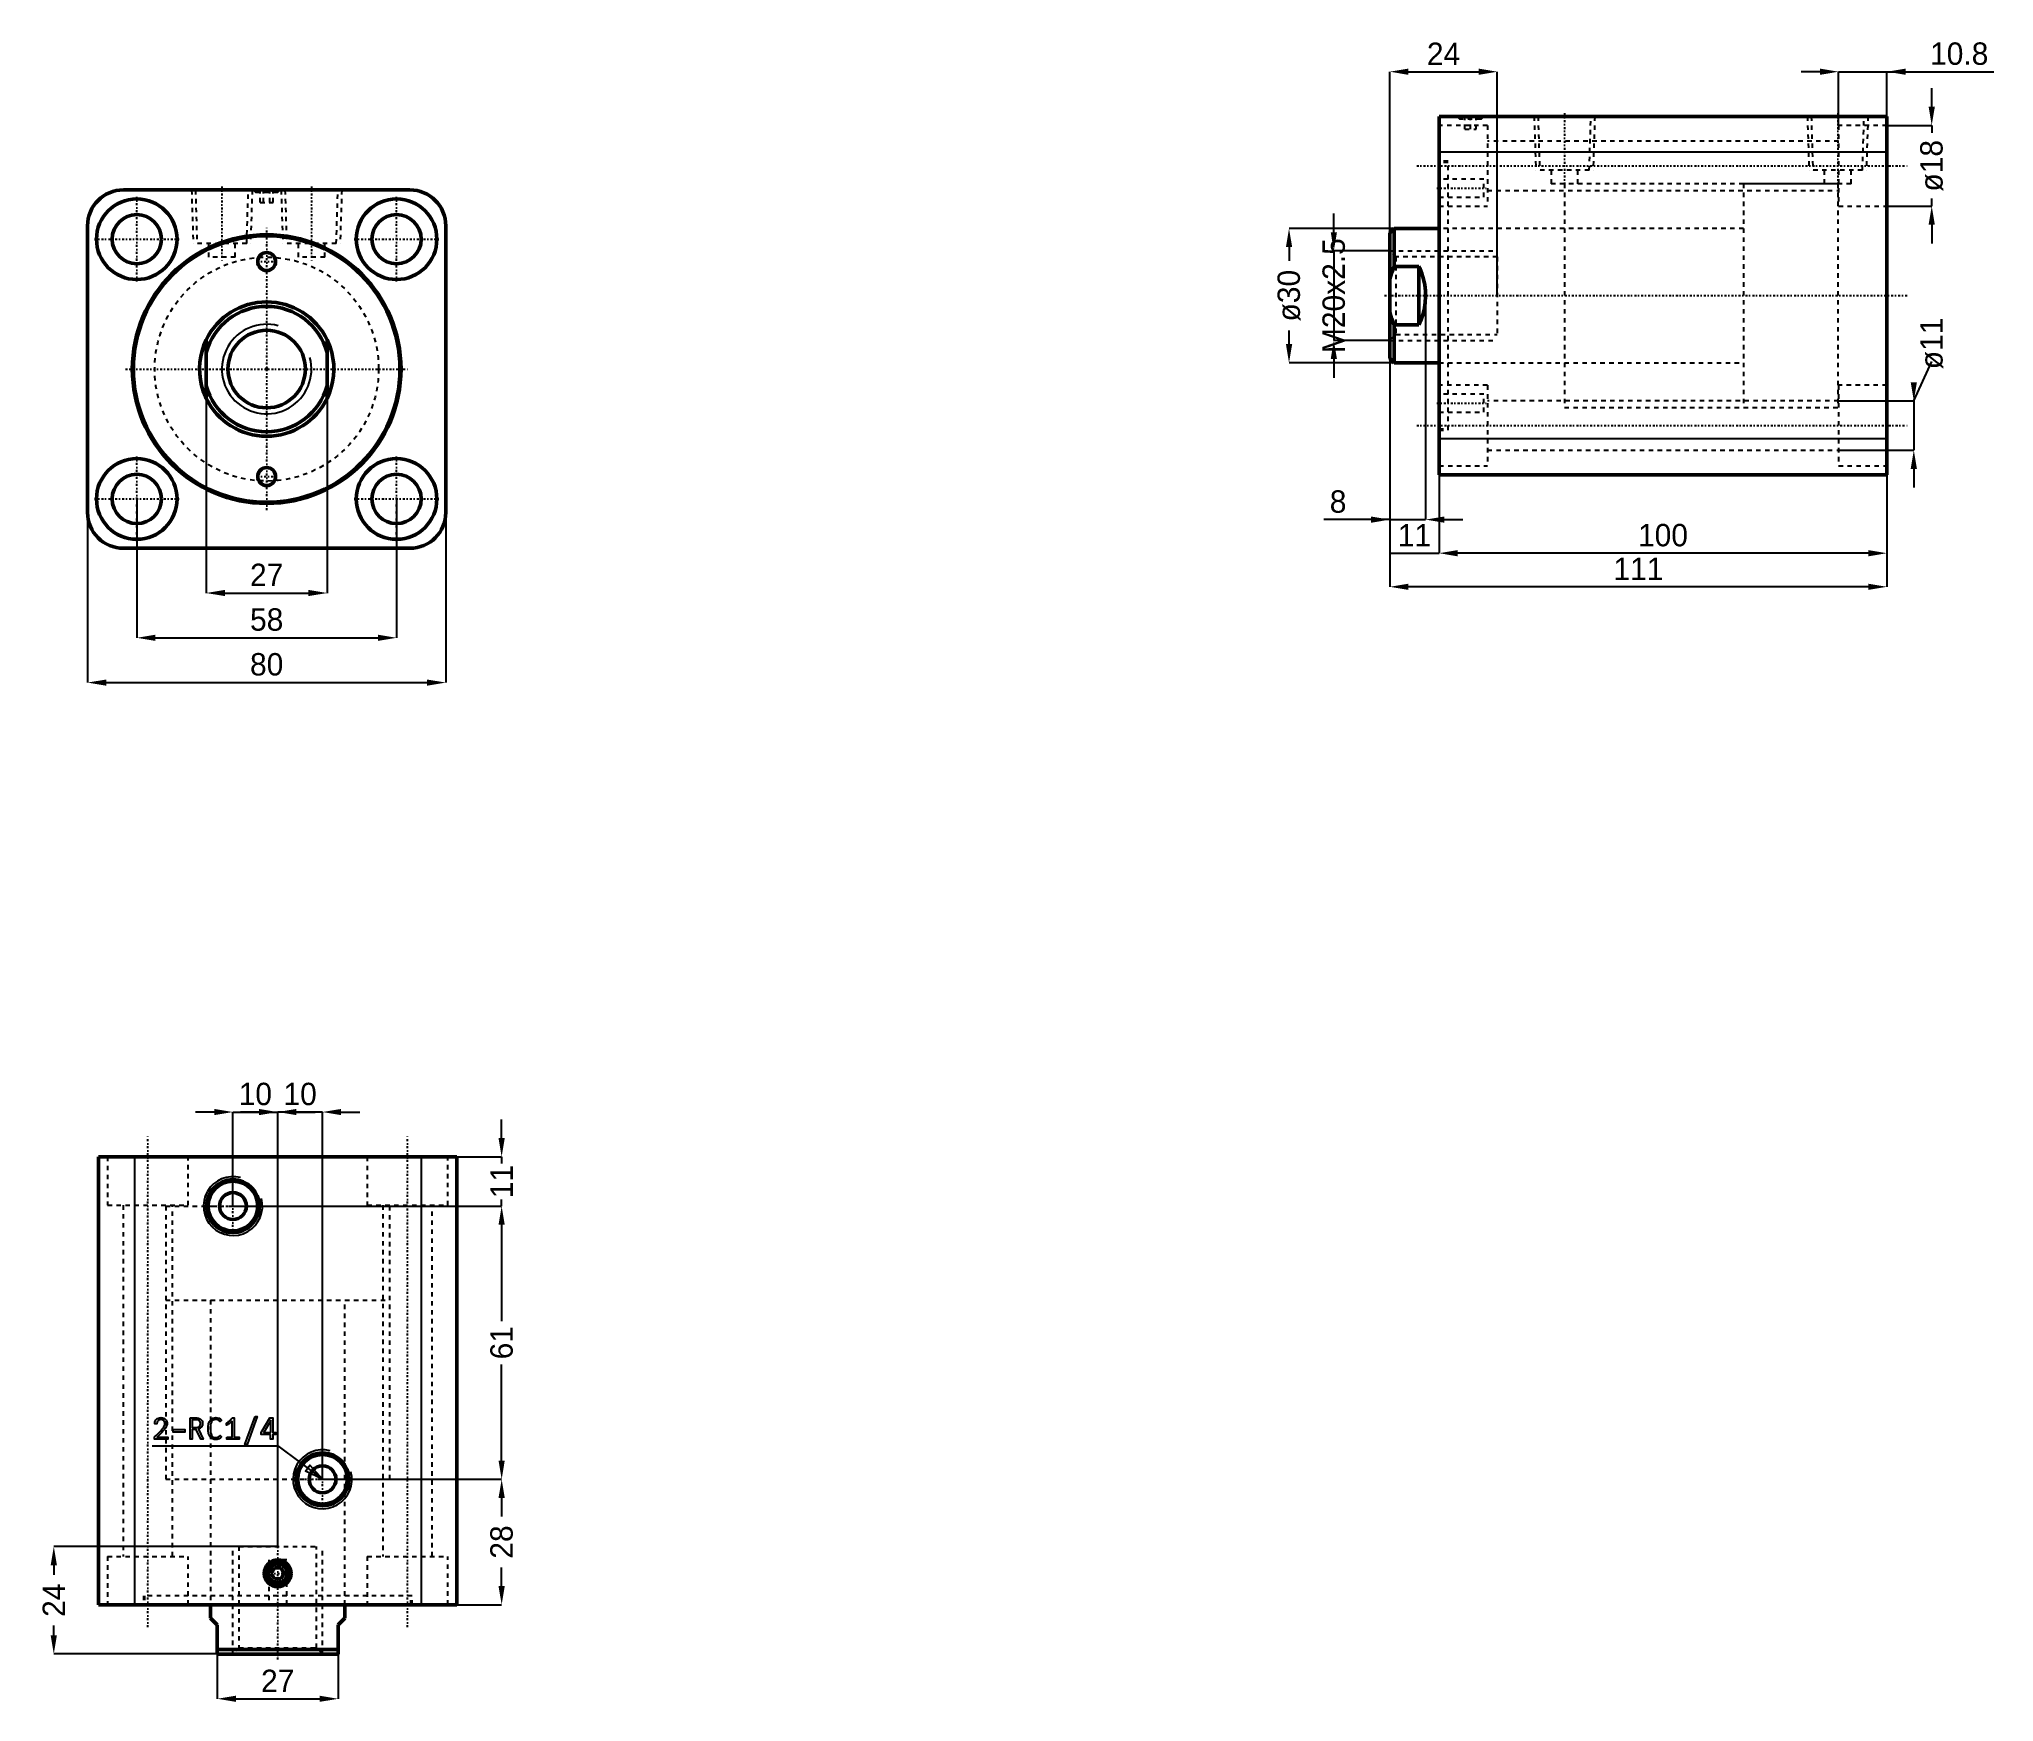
# Model space of a CAD drawing. Header units: millimetres. Extents: x -51 to 386, y -298 to 74.
import ezdxf

# ---------------------------------------------------------------- set-up
doc = ezdxf.new("R2010")
doc.units = ezdxf.units.MM
doc.linetypes.add('Center', pattern=[1.5, 0.45, -0.5, 0.05, -0.5])
doc.linetypes.add('Dashed', pattern=[2, 1, -1])
for name, color, linetype, lineweight in [('2d ConnectionPoints', 7, 'Continuous', 50), ('AM_0', 7, 'Continuous', 50), ('AM_4', 3, 'Continuous', 25), ('AM_5', 3, 'Continuous', 25), ('AM_7', 7, 'Center', 25), ('AM_9', 6, 'Dashed', 25)]:
    doc.layers.add(name, color=color, linetype=linetype, lineweight=lineweight)
doc.dimstyles.new('ISO-25', dxfattribs={"dimtxt": 2.5, "dimasz": 2.5, "dimexe": 1.25, "dimexo": 0.625, "dimtad": 1, "dimtxsty": 'Standard', "dimcen": 2.5, "dimadec": 0, "dimazin": 0, "dimtfac": 1, "dimtmove": 0, "dimatfit": 3, "dimfxl": 1, "dimarcsym": 0})

# ---------------------------------------------------------------- blocks, each defined once
blk = doc.blocks.new('1_RODcxhc_a_sd_50_40_IN_0_in_CXHC_A_IN_SD_50_40ST_0__CN_0')
at = {"layer": 'AM_0'}
for p, q in [((-13.5, -6.54), (-13.5, 6.54)), ((13.5, 6.54), (13.5, -6.54))]:
    blk.add_line(p, q, dxfattribs=at)
for points in [[(-13.5, 6.54), (-14.02, 5.34), (-14.43, 4.09), (-14.73, 2.82), (-14.92, 1.53), (-15, 0.22), (-14.96, -1.09), (-14.81, -2.39), (-14.54, -3.67), (-14.17, -4.92), (-13.69, -6.14), (-13.5, -6.54)], [(13.5, -6.54), (14.02, -5.34), (14.43, -4.09), (14.73, -2.82), (14.92, -1.53), (15, -0.22), (14.96, 1.09), (14.81, 2.39), (14.54, 3.67), (14.17, 4.92), (13.69, 6.14), (13.5, 6.54)]]:
    blk.add_lwpolyline(points, dxfattribs=at)
blk.add_circle((0, 0), 8.65, dxfattribs=at)
for radius, start, end in [(15, 25.8419, 154.1581), (14, 15.3589, 164.6411), (14, 195.3589, 344.6411), (15, 205.8419, 334.1581)]:
    blk.add_arc((0, 0), radius, start, end, dxfattribs=at)
at = {"layer": 'AM_5'}
blk.add_arc((0, 0), 10, 75, 15, dxfattribs=at)
blk = doc.blocks.new('2_bodycxhc_a_sd_50_40_0_in_CXHC_A_IN_SD_50_40ST_0__CN_0')
at = {"layer": 'AM_0'}
for p, q in [((32, 40), (-32, 40)), ((-40, 32), (-40, -32)), ((40, -32), (40, 32)), ((-32, -40), (32, -40))]:
    blk.add_line(p, q, dxfattribs=at)
for centre, radius in [((-29, 29), 9), ((29, 29), 9), ((-29, 29), 5.5), ((29, 29), 5.5), ((0, 0), 30), ((0, 0), 29.75), ((0, 24), 2), ((-29, -29), 9), ((29, -29), 9), ((-29, -29), 5.5), ((0, -24), 2), ((29, -29), 5.5)]:
    blk.add_circle(centre, radius, dxfattribs=at)
for centre, start, end in [((-32, 32), 90, 180), ((32, 32), 360, 90), ((-32, -32), 180, 270), ((32, -32), 270, 0)]:
    blk.add_arc(centre, 8, start, end, dxfattribs=at)
at = {"layer": 'AM_5', "linetype": 'Dashed'}
for p, q in [((-16.77, 40), (-16.39, 28)), ((-3.23, 40), (-3.61, 28)), ((3.23, 40), (3.61, 28)), ((16.77, 40), (16.39, 28))]:
    blk.add_line(p, q, dxfattribs=at)
at = {"layer": 'AM_7'}
for p, q in [((-10, 40.75), (-10, 24.25)), ((0, 40.03), (0, 39.37)), ((10, 40.75), (10, 24.25)), ((-29, 19.55), (-29, 38.45)), ((29, 19.55), (29, 38.45)), ((0, -31.5), (0, 31.5)), ((-38.45, 29), (-19.55, 29)), ((19.55, 29), (38.45, 29)), ((-2.1, 24), (2.1, 24)), ((-31.5, 0), (31.5, 0)), ((-29, -38.45), (-29, -19.55)), ((29, -38.45), (29, -19.55)), ((-2.1, -24), (2.1, -24)), ((-38.45, -29), (-19.55, -29)), ((19.55, -29), (38.45, -29))]:
    blk.add_line(p, q, dxfattribs=at)
at = {"layer": 'AM_9'}
for p, q in [((-15.91, 40), (-15.54, 28)), ((-4.46, 28), (-4.09, 40)), ((-3, 40), (-2.4, 39.4)), ((-2.1, 39.7), (-2.4, 39.4)), ((2.4, 39.4), (-2.4, 39.4)), ((2.1, 39.7), (-2.1, 39.7)), ((-1.44, 37.2), (-1.44, 39.7)), ((-0.72, 37.2), (-0.72, 39.7)), ((0.72, 37.2), (0.72, 39.7)), ((1.44, 37.2), (1.44, 39.7)), ((2.4, 39.4), (2.1, 39.7)), ((2.4, 39.4), (3, 40)), ((4.09, 40), (4.46, 28)), ((15.54, 28), (15.91, 40)), ((-1.44, 37.2), (1.44, 37.2)), ((-4.46, 28), (-15.54, 28)), ((-13, 28), (-13, 25)), ((-7, 25), (-7, 28)), ((15.54, 28), (4.46, 28)), ((7, 28), (7, 25)), ((13, 25), (13, 28)), ((-7, 25), (-13, 25)), ((13, 25), (7, 25))]:
    blk.add_line(p, q, dxfattribs=at)
blk.add_circle((0, 0), 25, dxfattribs=at)
blk = doc.blocks.new('*D3')
at = {"layer": 'AM_5', "color": 0, "lineweight": -2}
for p, q in [((-29, -29), (-29, -60)), ((29, -29), (29, -60)), ((-24.83, -60), (24.83, -60))]:
    blk.add_line(p, q, dxfattribs=at)
at = {"layer": 'AM_5', "color": 0}
for points in [[(-24.83, -59.31), (-24.83, -60.69), (-29, -60)], [(24.83, -60.69), (24.83, -59.31), (29, -60)]]:
    blk.add_solid(points, dxfattribs=at)
at = {"layer": 'Defpoints', "color": 0}
for p in [(-29, -29), (29, -29), (29, -60)]:
    blk.add_point(p, dxfattribs=at)
at = {"layer": 'AM_5', "color": 0, "insert": (0, -55.95), "char_height": 5, "attachment_point": 5}
blk.add_mtext('58', dxfattribs=at)
blk = doc.blocks.new('*D4')
at = {"layer": 'AM_5', "color": 0, "lineweight": -2}
for p, q in [((-40, -32), (-40, -70)), ((40, -32), (40, -70)), ((-35.83, -70), (35.83, -70))]:
    blk.add_line(p, q, dxfattribs=at)
at = {"layer": 'AM_5', "color": 0}
for points in [[(-35.83, -69.31), (-35.83, -70.69), (-40, -70)], [(35.83, -70.69), (35.83, -69.31), (40, -70)]]:
    blk.add_solid(points, dxfattribs=at)
at = {"layer": 'Defpoints', "color": 0}
for p in [(-40, -32), (40, -32), (40, -70)]:
    blk.add_point(p, dxfattribs=at)
at = {"layer": 'AM_5', "color": 0, "insert": (0, -65.95), "char_height": 5, "attachment_point": 5}
blk.add_mtext('80', dxfattribs=at)
blk = doc.blocks.new('*D5')
at = {"layer": 'AM_5', "color": 0, "lineweight": -2}
for p, q in [((-13.5, 0), (-13.5, -50)), ((13.5, 0), (13.5, -50)), ((-9.33, -50), (9.33, -50))]:
    blk.add_line(p, q, dxfattribs=at)
at = {"layer": 'AM_5', "color": 0}
for points in [[(-9.33, -49.31), (-9.33, -50.69), (-13.5, -50)], [(9.33, -50.69), (9.33, -49.31), (13.5, -50)]]:
    blk.add_solid(points, dxfattribs=at)
at = {"layer": 'Defpoints', "color": 0}
for p in [(-13.5, 0), (13.5, 0), (13.5, -50)]:
    blk.add_point(p, dxfattribs=at)
at = {"layer": 'AM_5', "color": 0, "insert": (0, -45.95), "char_height": 5, "attachment_point": 5}
blk.add_mtext('27', dxfattribs=at)
blk = doc.blocks.new('1_RODcxhc_a_sd_50_40_IN_0_in_CXHC_A_IN_SD_50_40ST_0__CN_2')
at = {"layer": 'AM_0'}
for p, q in [((-10, 15), (-11, 14)), ((-11, 14), (-11, -14)), ((0, 15), (-10, 15)), ((-10, 15), (-10, 6.54)), ((-4.5, 6.54), (-10, 6.54)), ((-4.5, 6.54), (-4.5, -6.54)), ((-10, -6.54), (-4.5, -6.54)), ((-10, -6.54), (-10, -15)), ((-11, -14), (-10, -15)), ((-10, -15), (0, -15))]:
    blk.add_line(p, q, dxfattribs=at)
for points in [[(-10, 6.54), (-10.55, 5.15), (-11, 3.71)], [(-4.5, -6.54), (-3.98, -5.34), (-3.57, -4.09), (-3.27, -2.82), (-3.08, -1.53), (-3, -0.22), (-3.04, 1.09), (-3.19, 2.39), (-3.46, 3.67), (-3.83, 4.92), (-4.31, 6.14), (-4.5, 6.54)], [(-11, -3.71), (-10.6, -5.01), (-10, -6.54)]]:
    blk.add_lwpolyline(points, dxfattribs=at)
at = {"layer": 'AM_5', "linetype": 'Dashed'}
for p, q in [((-11, 10), (13, 10)), ((-11, -10), (13, -10))]:
    blk.add_line(p, q, dxfattribs=at)
at = {"layer": 'AM_9'}
for p, q in [((89, 25), (68, 25)), ((68, 25), (68, -25)), ((89, 25), (89, -25)), ((68, 15), (0, 15)), ((-9.65, 8.65), (-11, 10)), ((13, 8.65), (-9.65, 8.65)), ((-9.65, 8.65), (-9.65, -8.65)), ((13, 8.65), (13, -8.65)), ((-11, -10), (-9.65, -8.65)), ((-9.65, -8.65), (13, -8.65)), ((0, -15), (68, -15)), ((68, -25), (89, -25))]:
    blk.add_line(p, q, dxfattribs=at)
blk = doc.blocks.new('2_bodycxhc_a_sd_50_40_0_in_CXHC_A_IN_SD_50_40ST_0__CN_2')
at = {"layer": 'AM_0'}
for p, q in [((100, 40), (0, 40)), ((0, -40), (0, 40)), ((100, -40), (100, 40)), ((100, -40), (0, -40))]:
    blk.add_line(p, q, dxfattribs=at)
at = {"layer": 'AM_4'}
for p, q in [((100, 32), (0, 32)), ((100, -32), (0, -32))]:
    blk.add_line(p, q, dxfattribs=at)
at = {"layer": 'AM_5', "linetype": 'Dashed'}
for p, q in [((21.23, 40), (21.61, 28)), ((34.77, 40), (34.39, 28)), ((82.23, 40), (82.61, 28)), ((95.77, 40), (95.39, 28))]:
    blk.add_line(p, q, dxfattribs=at)
at = {"layer": 'AM_7'}
for p, q in [((7, 40.03), (7, 39.37)), ((28, 40.75), (28, 24.25)), ((89, 40.75), (89, 24.25)), ((-5, 29), (105, 29)), ((-0.5, 24), (10.5, 24)), ((-12.2, 0), (105, 0)), ((-0.5, -24), (10.5, -24)), ((-5, -29), (105, -29))]:
    blk.add_line(p, q, dxfattribs=at)
at = {"layer": 'AM_9'}
for p, q in [((4, 40), (4.6, 39.4)), ((4.9, 39.7), (4.6, 39.4)), ((9.4, 39.4), (4.6, 39.4)), ((9.1, 39.7), (4.9, 39.7)), ((5.75, 37.2), (5.75, 39.7)), ((7, 37.2), (7, 39.7)), ((8.25, 37.2), (8.25, 39.7)), ((9.4, 39.4), (9.1, 39.7)), ((9.4, 39.4), (10, 40)), ((22.09, 40), (22.46, 28)), ((33.54, 28), (33.91, 40)), ((83.09, 40), (83.46, 28)), ((94.54, 28), (94.91, 40)), ((10.8, 38), (0, 38)), ((5.75, 37.2), (8.25, 37.2)), ((10.8, 38), (10.8, 20)), ((100, 38), (89.2, 38)), ((89.2, 38), (89.2, 20)), ((89.2, 34.5), (10.8, 34.5)), ((2, 30), (0, 30)), ((2, 29.75), (0, 29.75)), ((2, -30), (2, 30)), ((33.54, 28), (22.46, 28)), ((25, 28), (25, 25)), ((31, 25), (31, 28)), ((94.54, 28), (83.46, 28)), ((86, 28), (86, 25)), ((92, 25), (92, 28)), ((10, 26), (0, 26)), ((0, 22), (10, 22)), ((10, 22), (10, 26)), ((10.8, 23.5), (89.2, 23.5)), ((92, 25), (25, 25)), ((28, 25), (28, -25)), ((89, 25), (89, -25)), ((0, 20), (10.8, 20)), ((89.2, 20), (100, 20)), ((28, 15), (0, 15)), ((0, -15), (28, -15)), ((10.8, -20), (0, -20)), ((10.8, -20), (10.8, -38)), ((100, -20), (89.2, -20)), ((89.2, -20), (89.2, -38)), ((10, -22), (0, -22)), ((0, -26), (10, -26)), ((10, -26), (10, -22)), ((89.2, -23.5), (10.8, -23.5)), ((28, -25), (89, -25)), ((0, -29.75), (2, -29.75)), ((0, -30), (2, -30)), ((10.8, -34.5), (89.2, -34.5)), ((0, -38), (10.8, -38)), ((89.2, -38), (100, -38))]:
    blk.add_line(p, q, dxfattribs=at)
blk = doc.blocks.new('*D19')
at = {"layer": 'AM_5', "color": 0, "lineweight": -2}
for p, q in [((251.78, 31.39), (228.28, 31.39)), ((228.28, 27.22), (228.28, 24.14)), ((228.28, 5.56), (228.28, 8.64)), ((251.78, 1.39), (228.28, 1.39))]:
    blk.add_line(p, q, dxfattribs=at)
at = {"layer": 'AM_5', "color": 0}
for points in [[(228.98, 27.22), (227.59, 27.22), (228.28, 31.39)], [(227.59, 5.56), (228.98, 5.56), (228.28, 1.39)]]:
    blk.add_solid(points, dxfattribs=at)
at = {"layer": 'Defpoints', "color": 0}
for p in [(251.78, 31.39), (228.28, 1.39), (251.78, 1.39)]:
    blk.add_point(p, dxfattribs=at)
at = {"layer": 'AM_5', "color": 0, "insert": (228.28, 16.39), "char_height": 5, "attachment_point": 5, "rotation": 90}
blk.add_mtext('ø30', dxfattribs=at)
blk = doc.blocks.new('*D20')
at = {"layer": 'AM_5', "color": 0, "lineweight": -2}
for p, q in [((250.78, 16.39), (250.78, -33.61)), ((258.78, 16.39), (258.78, -33.61)), ((250.78, -33.61), (236.06, -33.61)), ((250.78, -33.61), (258.78, -33.61)), ((262.95, -33.61), (267.11, -33.61))]:
    blk.add_line(p, q, dxfattribs=at)
at = {"layer": 'AM_5', "color": 0}
for points in [[(246.61, -34.31), (246.61, -32.92), (250.78, -33.61)], [(262.95, -32.92), (262.95, -34.31), (258.78, -33.61)]]:
    blk.add_solid(points, dxfattribs=at)
at = {"layer": 'Defpoints', "color": 0}
for p in [(250.78, 16.39), (258.78, 16.39), (258.78, -33.61)]:
    blk.add_point(p, dxfattribs=at)
at = {"layer": 'AM_5', "color": 0, "insert": (239.23, -29.61), "char_height": 5, "attachment_point": 5}
blk.add_mtext('8', dxfattribs=at)
blk = doc.blocks.new('*D21')
at = {"layer": 'AM_5', "color": 0, "lineweight": -2}
for p, q in [((250.78, 16.39), (250.78, -41.11)), ((261.78, -15.61), (261.78, -41.11)), ((250.78, -41.11), (261.78, -41.11))]:
    blk.add_line(p, q, dxfattribs=at)
at = {"layer": 'Defpoints', "color": 0}
for p in [(250.78, 16.39), (261.78, -15.61), (261.78, -41.11)]:
    blk.add_point(p, dxfattribs=at)
at = {"layer": 'AM_5', "color": 0, "insert": (256.28, -37.11), "char_height": 5, "attachment_point": 5}
blk.add_mtext('11', dxfattribs=at)
blk = doc.blocks.new('*D22')
at = {"layer": 'AM_5', "color": 0, "lineweight": -2}
for p, q in [((261.78, -15.61), (261.78, -41.11)), ((361.78, -23.61), (361.78, -41.11)), ((357.61, -41.11), (265.95, -41.11))]:
    blk.add_line(p, q, dxfattribs=at)
at = {"layer": 'AM_5', "color": 0}
for points in [[(265.95, -40.42), (265.95, -41.81), (261.78, -41.11)], [(357.61, -41.81), (357.61, -40.42), (361.78, -41.11)]]:
    blk.add_solid(points, dxfattribs=at)
at = {"layer": 'Defpoints', "color": 0}
for p in [(261.78, -15.61), (361.78, -23.61), (261.78, -41.11)]:
    blk.add_point(p, dxfattribs=at)
at = {"layer": 'AM_5', "color": 0, "insert": (311.78, -37.11), "char_height": 5, "attachment_point": 5}
blk.add_mtext('100', dxfattribs=at)
blk = doc.blocks.new('*D23')
at = {"layer": 'AM_5', "color": 0, "lineweight": -2}
for p, q in [((250.78, 16.39), (250.78, -48.61)), ((361.78, -23.61), (361.78, -48.61)), ((357.61, -48.61), (254.95, -48.61))]:
    blk.add_line(p, q, dxfattribs=at)
at = {"layer": 'AM_5', "color": 0}
for points in [[(254.95, -47.92), (254.95, -49.31), (250.78, -48.61)], [(357.61, -49.31), (357.61, -47.92), (361.78, -48.61)]]:
    blk.add_solid(points, dxfattribs=at)
at = {"layer": 'Defpoints', "color": 0}
for p in [(250.78, 16.39), (361.78, -23.61), (250.78, -48.61)]:
    blk.add_point(p, dxfattribs=at)
at = {"layer": 'AM_5', "color": 0, "insert": (306.28, -44.61), "char_height": 5, "attachment_point": 5}
blk.add_mtext('111', dxfattribs=at)
blk = doc.blocks.new('*D24')
at = {"layer": 'AM_5', "color": 0, "lineweight": -2}
for p, q in [((367.78, -7.11), (371.78, 1.72)), ((350.98, -7.11), (367.78, -7.11)), ((367.78, -7.11), (367.78, -18.11)), ((350.98, -18.11), (367.78, -18.11)), ((367.78, -22.28), (367.78, -26.44))]:
    blk.add_line(p, q, dxfattribs=at)
at = {"layer": 'AM_5', "color": 0}
for points in [[(367.09, -2.94), (368.48, -2.94), (367.78, -7.11)], [(368.48, -22.28), (367.09, -22.28), (367.78, -18.11)]]:
    blk.add_solid(points, dxfattribs=at)
at = {"layer": 'Defpoints', "color": 0}
for p in [(350.98, -7.11), (350.98, -18.11), (367.78, -18.11)]:
    blk.add_point(p, dxfattribs=at)
at = {"layer": 'AM_5', "color": 0, "insert": (371.78, 5.72), "char_height": 5, "attachment_point": 5, "rotation": 90}
blk.add_mtext('ø11', dxfattribs=at)
blk = doc.blocks.new('*D25')
at = {"layer": 'AM_5', "color": 0, "lineweight": -2}
for p, q in [((371.78, 58.56), (371.78, 62.72)), ((361.78, 54.39), (371.78, 54.39)), ((371.78, 54.39), (371.78, 52.72)), ((361.78, 36.39), (371.78, 36.39)), ((371.78, 36.39), (371.78, 38.06)), ((371.78, 32.22), (371.78, 28.06))]:
    blk.add_line(p, q, dxfattribs=at)
at = {"layer": 'AM_5', "color": 0}
for points in [[(371.09, 58.56), (372.48, 58.56), (371.78, 54.39)], [(372.48, 32.22), (371.09, 32.22), (371.78, 36.39)]]:
    blk.add_solid(points, dxfattribs=at)
at = {"layer": 'Defpoints', "color": 0}
for p in [(361.78, 54.39), (371.78, 54.39), (361.78, 36.39)]:
    blk.add_point(p, dxfattribs=at)
at = {"layer": 'AM_5', "color": 0, "insert": (371.78, 45.39), "char_height": 5, "attachment_point": 5, "rotation": 90}
blk.add_mtext('ø18', dxfattribs=at)
blk = doc.blocks.new('*D26')
at = {"layer": 'AM_5', "color": 0, "lineweight": -2}
for p, q in [((346.81, 66.39), (342.65, 66.39)), ((350.98, 54.39), (350.98, 66.39)), ((350.98, 66.39), (361.78, 66.39)), ((361.78, 54.39), (361.78, 66.39)), ((361.78, 66.39), (385.67, 66.39))]:
    blk.add_line(p, q, dxfattribs=at)
at = {"layer": 'AM_5', "color": 0}
for points in [[(346.81, 65.69), (346.81, 67.08), (350.98, 66.39)], [(365.95, 67.08), (365.95, 65.69), (361.78, 66.39)]]:
    blk.add_solid(points, dxfattribs=at)
at = {"layer": 'Defpoints', "color": 0}
for p in [(361.78, 66.39), (350.98, 54.39), (361.78, 54.39)]:
    blk.add_point(p, dxfattribs=at)
at = {"layer": 'AM_5', "color": 0, "insert": (377.92, 70.39), "char_height": 5, "attachment_point": 5}
blk.add_mtext('10.8', dxfattribs=at)
blk = doc.blocks.new('*D27')
at = {"layer": 'AM_5', "color": 0, "lineweight": -2}
for p, q in [((250.78, 16.39), (250.78, 66.39)), ((254.95, 66.39), (270.61, 66.39)), ((274.78, 16.39), (274.78, 66.39))]:
    blk.add_line(p, q, dxfattribs=at)
at = {"layer": 'AM_5', "color": 0}
for points in [[(254.95, 67.08), (254.95, 65.69), (250.78, 66.39)], [(270.61, 65.69), (270.61, 67.08), (274.78, 66.39)]]:
    blk.add_solid(points, dxfattribs=at)
at = {"layer": 'Defpoints', "color": 0}
for p in [(274.78, 66.39), (250.78, 16.39), (274.78, 16.39)]:
    blk.add_point(p, dxfattribs=at)
at = {"layer": 'AM_5', "color": 0, "insert": (262.78, 70.39), "char_height": 5, "attachment_point": 5}
blk.add_mtext('24', dxfattribs=at)
blk = doc.blocks.new('*D28')
at = {"layer": 'AM_5', "color": 0, "lineweight": -2}
for p, q in [((238.28, 30.56), (238.28, 34.72)), ((250.78, 26.39), (238.28, 26.39)), ((238.28, 26.39), (238.28, 6.39)), ((250.78, 6.39), (238.28, 6.39)), ((238.28, 2.22), (238.28, -1.94))]:
    blk.add_line(p, q, dxfattribs=at)
at = {"layer": 'AM_5', "color": 0}
for points in [[(237.59, 30.56), (238.98, 30.56), (238.28, 26.39)], [(238.98, 2.22), (237.59, 2.22), (238.28, 6.39)]]:
    blk.add_solid(points, dxfattribs=at)
at = {"layer": 'Defpoints', "color": 0}
for p in [(250.78, 26.39), (238.28, 6.39), (250.78, 6.39)]:
    blk.add_point(p, dxfattribs=at)
at = {"layer": 'AM_5', "color": 0, "insert": (238.28, 16.39), "char_height": 5, "attachment_point": 5, "rotation": 90}
blk.add_mtext('M20x2.5', dxfattribs=at)
blk = doc.blocks.new('1_RODcxhc_a_sd_50_40_IN_0_in_CXHC_A_IN_SD_50_40ST_0__CN_4')
at = {"layer": 'AM_0'}
for p, q in [((-15, 0), (-15, -3)), ((15, -3), (15, 0)), ((-13.5, -4.5), (-15, -3)), ((15, -3), (13.5, -4.5)), ((-13.5, -11), (-13.5, -4.5)), ((13.5, -4.5), (13.5, -11)), ((-13.5, -10), (13.5, -10)), ((-13.5, -11), (13.5, -11))]:
    blk.add_line(p, q, dxfattribs=at)
at = {"layer": 'AM_5', "linetype": 'Dashed'}
for p, q in [((-10, -11), (-10, 13)), ((10, -11), (10, 13))]:
    blk.add_line(p, q, dxfattribs=at)
at = {"layer": 'AM_7'}
blk.add_line((0, -12.2), (0, 105), dxfattribs=at)
at = {"layer": 'AM_9'}
for p, q in [((-25, 89), (25, 89)), ((-25, 89), (-25, 68)), ((25, 68), (25, 89)), ((-25, 68), (25, 68)), ((-15, 68), (-15, 0)), ((15, 0), (15, 68)), ((-8.647, 13), (8.647, 13)), ((-8.647, 13), (-8.647, -9.647)), ((8.647, -9.647), (8.647, 13)), ((-8.647, -9.647), (-10, -11)), ((-8.647, -9.647), (8.647, -9.647)), ((10, -11), (8.647, -9.647))]:
    blk.add_line(p, q, dxfattribs=at)
blk = doc.blocks.new('2_bodycxhc_a_sd_50_40_0_in_CXHC_A_IN_SD_50_40ST_0__CN_4')
at = {"layer": 'AM_0'}
for p, q in [((-40, 100), (-40, 0)), ((40, 100), (-40, 100)), ((40, 100), (40, 0)), ((-0.72, 8.25), (-1.44, 7)), ((-1.44, 7), (-0.72, 5.75)), ((0.72, 8.25), (-0.72, 8.25)), ((-0.72, 5.75), (0.72, 5.75)), ((1.44, 7), (0.72, 8.25)), ((0.72, 5.75), (1.44, 7)), ((40, 0), (-40, 0))]:
    blk.add_line(p, q, dxfattribs=at)
for centre, radius in [((-10, 89), 5.91), ((-10, 89), 5.54), ((-10, 89), 3), ((10, 28), 5.91), ((10, 28), 5.54), ((10, 28), 3), ((0, 7), 3), ((0, 7), 2.4), ((0, 7), 2.1)]:
    blk.add_circle(centre, radius, dxfattribs=at)
at = {"layer": 'AM_4'}
for p, q in [((-32, 100), (-32, 0)), ((32, 100), (32, 0))]:
    blk.add_line(p, q, dxfattribs=at)
at = {"layer": 'AM_5'}
for centre in [(-10, 89), (10, 28)]:
    blk.add_arc(centre, 6.58, 75, 15, dxfattribs=at)
at = {"layer": 'AM_7'}
for p, q in [((-29, -5), (-29, 105)), ((29, -5), (29, 105)), ((-10, 82.79), (-10, 95.21)), ((-16.21, 89), (-3.79, 89)), ((10, 21.79), (10, 34.21)), ((3.79, 28), (16.21, 28)), ((-3.15, 7), (3.15, 7))]:
    blk.add_line(p, q, dxfattribs=at)
at = {"layer": 'AM_9'}
for p, q in [((-38, 100), (-38, 89.2)), ((-20, 89.2), (-20, 100)), ((20, 100), (20, 89.2)), ((38, 89.2), (38, 100)), ((-38, 89.2), (-20, 89.2)), ((-34.5, 89.2), (-34.5, 10.8)), ((-25, 89), (25, 89)), ((-25, 89), (-25, 28)), ((-23.5, 10.8), (-23.5, 89.2)), ((20, 89.2), (38, 89.2)), ((23.5, 89.2), (23.5, 10.8)), ((25, 28), (25, 89)), ((34.5, 10.8), (34.5, 89.2)), ((-25, 28), (25, 28)), ((-15, 28), (-15, 0)), ((15, 0), (15, 28)), ((-38, 10.8), (-20, 10.8)), ((-38, 10.8), (-38, 0)), ((-20, 0), (-20, 10.8)), ((2, 10), (-2, 10)), ((-2, 10), (-2, 0)), ((2, 0), (2, 10)), ((20, 10.8), (38, 10.8)), ((20, 10.8), (20, 0)), ((38, 0), (38, 10.8)), ((30, 2), (-30, 2)), ((-30, 2), (-30, 0)), ((-29.75, 2), (-29.75, 0)), ((29.75, 0), (29.75, 2)), ((30, 0), (30, 2))]:
    blk.add_line(p, q, dxfattribs=at)
blk = doc.blocks.new('*D40')
at = {"layer": 'AM_5', "color": 0, "lineweight": -2}
for p, q in [((-11.03, -286.88), (-11.03, -296.88)), ((15.97, -286.88), (15.97, -296.88)), ((-6.87, -296.88), (11.8, -296.88))]:
    blk.add_line(p, q, dxfattribs=at)
at = {"layer": 'AM_5', "color": 0}
for points in [[(-6.87, -296.19), (-6.87, -297.57), (-11.03, -296.88)], [(11.8, -297.57), (11.8, -296.19), (15.97, -296.88)]]:
    blk.add_solid(points, dxfattribs=at)
at = {"layer": 'Defpoints', "color": 0}
for p in [(-11.03, -286.88), (15.97, -286.88), (15.97, -296.88)]:
    blk.add_point(p, dxfattribs=at)
at = {"layer": 'AM_5', "color": 0, "insert": (2.47, -292.88), "char_height": 5, "attachment_point": 5}
blk.add_mtext('27', dxfattribs=at)
blk = doc.blocks.new('*D41')
at = {"layer": 'AM_5', "color": 0, "lineweight": -2}
for p, q in [((2.47, -262.88), (-47.53, -262.88)), ((-47.53, -267.05), (-47.53, -269.21)), ((-47.53, -282.71), (-47.53, -280.55)), ((-11.03, -286.88), (-47.53, -286.88))]:
    blk.add_line(p, q, dxfattribs=at)
at = {"layer": 'AM_5', "color": 0}
for points in [[(-46.84, -267.05), (-48.23, -267.05), (-47.53, -262.88)], [(-48.23, -282.71), (-46.84, -282.71), (-47.53, -286.88)]]:
    blk.add_solid(points, dxfattribs=at)
at = {"layer": 'Defpoints', "color": 0}
for p in [(-47.53, -262.88), (2.47, -262.88), (-11.03, -286.88)]:
    blk.add_point(p, dxfattribs=at)
at = {"layer": 'AM_5', "color": 0, "insert": (-47.53, -274.88), "char_height": 5, "attachment_point": 5, "rotation": 90}
blk.add_mtext('24', dxfattribs=at)
blk = doc.blocks.new('*D42')
at = {"layer": 'AM_5', "color": 0, "lineweight": -2}
for p, q in [((12.47, -247.88), (52.47, -247.88)), ((52.47, -252.05), (52.47, -256.21)), ((52.47, -271.71), (52.47, -267.55)), ((42.47, -275.88), (52.47, -275.88))]:
    blk.add_line(p, q, dxfattribs=at)
at = {"layer": 'AM_5', "color": 0}
for points in [[(53.16, -252.05), (51.77, -252.05), (52.47, -247.88)], [(51.77, -271.71), (53.16, -271.71), (52.47, -275.88)]]:
    blk.add_solid(points, dxfattribs=at)
at = {"layer": 'Defpoints', "color": 0}
for p in [(12.47, -247.88), (52.47, -247.88), (42.47, -275.88)]:
    blk.add_point(p, dxfattribs=at)
at = {"layer": 'AM_5', "color": 0, "insert": (52.47, -261.88), "char_height": 5, "attachment_point": 5, "rotation": 90}
blk.add_mtext('28', dxfattribs=at)
blk = doc.blocks.new('*D43')
at = {"layer": 'AM_5', "color": 0, "lineweight": -2}
for p, q in [((-7.53, -186.88), (52.47, -186.88)), ((52.47, -191.05), (52.47, -212.55)), ((52.47, -243.71), (52.47, -222.21)), ((12.47, -247.88), (52.47, -247.88))]:
    blk.add_line(p, q, dxfattribs=at)
at = {"layer": 'AM_5', "color": 0}
for points in [[(53.16, -191.05), (51.77, -191.05), (52.47, -186.88)], [(51.77, -243.71), (53.16, -243.71), (52.47, -247.88)]]:
    blk.add_solid(points, dxfattribs=at)
at = {"layer": 'Defpoints', "color": 0}
for p in [(-7.53, -186.88), (12.47, -247.88), (52.47, -247.88)]:
    blk.add_point(p, dxfattribs=at)
at = {"layer": 'AM_5', "color": 0, "insert": (52.47, -217.38), "char_height": 5, "attachment_point": 5, "rotation": 90}
blk.add_mtext('61', dxfattribs=at)
blk = doc.blocks.new('*D44')
at = {"layer": 'AM_5', "color": 0, "lineweight": -2}
for p, q in [((52.47, -171.71), (52.47, -167.55)), ((31.47, -175.88), (52.47, -175.88)), ((52.47, -175.88), (52.47, -177.38)), ((-7.53, -186.88), (52.47, -186.88)), ((52.47, -186.88), (52.47, -185.38)), ((52.47, -191.05), (52.47, -195.21))]:
    blk.add_line(p, q, dxfattribs=at)
at = {"layer": 'AM_5', "color": 0}
for points in [[(51.77, -171.71), (53.16, -171.71), (52.47, -175.88)], [(53.16, -191.05), (51.77, -191.05), (52.47, -186.88)]]:
    blk.add_solid(points, dxfattribs=at)
at = {"layer": 'Defpoints', "color": 0}
for p in [(31.47, -175.88), (-7.53, -186.88), (52.47, -186.88)]:
    blk.add_point(p, dxfattribs=at)
at = {"layer": 'AM_5', "color": 0, "insert": (52.47, -181.38), "char_height": 5, "attachment_point": 5, "rotation": 90}
blk.add_mtext('11', dxfattribs=at)
blk = doc.blocks.new('*D45')
at = {"layer": 'AM_5', "color": 0, "lineweight": -2}
for p, q in [((-11.7, -165.88), (-15.87, -165.88)), ((-7.53, -186.88), (-7.53, -165.88)), ((-7.53, -165.88), (2.47, -165.88)), ((2.47, -262.88), (2.47, -165.88)), ((6.63, -165.88), (10.8, -165.88))]:
    blk.add_line(p, q, dxfattribs=at)
at = {"layer": 'AM_5', "color": 0}
for points in [[(-11.7, -166.57), (-11.7, -165.19), (-7.53, -165.88)], [(6.63, -165.19), (6.63, -166.57), (2.47, -165.88)]]:
    blk.add_solid(points, dxfattribs=at)
at = {"layer": 'Defpoints', "color": 0}
for p in [(2.47, -165.88), (-7.53, -186.88), (2.47, -262.88)]:
    blk.add_point(p, dxfattribs=at)
at = {"layer": 'AM_5', "color": 0, "insert": (-2.53, -161.88), "char_height": 5, "attachment_point": 5}
blk.add_mtext('10', dxfattribs=at)
blk = doc.blocks.new('*D46')
at = {"layer": 'AM_5', "color": 0, "lineweight": -2}
for p, q in [((-1.7, -165.88), (-5.87, -165.88)), ((2.47, -262.88), (2.47, -165.88)), ((12.47, -165.88), (2.47, -165.88)), ((12.47, -247.88), (12.47, -165.88)), ((16.63, -165.88), (20.8, -165.88))]:
    blk.add_line(p, q, dxfattribs=at)
at = {"layer": 'AM_5', "color": 0}
for points in [[(-1.7, -166.57), (-1.7, -165.19), (2.47, -165.88)], [(16.63, -165.19), (16.63, -166.57), (12.47, -165.88)]]:
    blk.add_solid(points, dxfattribs=at)
at = {"layer": 'Defpoints', "color": 0}
for p in [(2.47, -165.88), (12.47, -247.88), (2.47, -262.88)]:
    blk.add_point(p, dxfattribs=at)
at = {"layer": 'AM_5', "color": 0, "insert": (7.47, -161.88), "char_height": 5, "attachment_point": 5}
blk.add_mtext('10', dxfattribs=at)
blk = doc.blocks.new('*D47')
at = {"layer": 'AM_5', "color": 0, "lineweight": -2}
for p, q in [((-11.03, -286.88), (-11.03, -296.88)), ((15.97, -286.88), (15.97, -296.88)), ((-6.87, -296.88), (11.8, -296.88))]:
    blk.add_line(p, q, dxfattribs=at)
at = {"layer": 'AM_5', "color": 0}
for points in [[(-6.87, -296.19), (-6.87, -297.57), (-11.03, -296.88)], [(11.8, -297.57), (11.8, -296.19), (15.97, -296.88)]]:
    blk.add_solid(points, dxfattribs=at)
at = {"layer": 'Defpoints', "color": 0}
for p in [(-11.03, -286.88), (15.97, -286.88), (15.97, -296.88)]:
    blk.add_point(p, dxfattribs=at)
at = {"layer": 'AM_5', "color": 0, "insert": (2.47, -292.88), "char_height": 5, "attachment_point": 5}
blk.add_mtext('27', dxfattribs=at)

msp = doc.modelspace()

# ---------------------------------------------------------------- linework, layer by layer
at = {"layer": '2d ConnectionPoints'}
for p in [(261.781, 16.389), (0, 0), (2.468, -275.881)]:
    msp.add_point(p, dxfattribs=at)
at = {"layer": 'AM_5'}
for p, q in [((-25.532, -240.381), (2.468, -240.381)), ((2.468, -240.381), (12.468, -247.881))]:
    msp.add_line(p, q, dxfattribs=at)
for points in [[(-24.885, -238.27), (-24.885, -238.27), (-24.671, -238.074), (-24.366, -237.788), (-24.366, -237.788), (-24.081, -237.511), (-23.901, -237.332), (-23.901, -237.332), (-23.728, -237.151), (-23.481, -236.867), (-23.481, -236.867), (-23.249, -236.567), (-23.101, -236.359), (-23.101, -236.359), (-22.971, -236.151), (-22.831, -235.855), (-22.831, -235.855), (-22.755, -235.577), (-22.74, -235.403), (-22.74, -235.403), (-22.745, -235.305), (-22.768, -235.167), (-22.768, -235.167), (-22.811, -235.038), (-22.851, -234.958), (-22.851, -234.958), (-22.899, -234.883), (-22.982, -234.785), (-22.982, -234.785), (-23.081, -234.702), (-23.155, -234.656), (-23.155, -234.656), (-23.234, -234.617), (-23.36, -234.575), (-23.36, -234.575), (-23.494, -234.553), (-23.589, -234.548), (-23.589, -234.548), (-23.693, -234.553), (-23.841, -234.576), (-23.841, -234.576), (-23.978, -234.619), (-24.063, -234.659), (-24.063, -234.659), (-24.143, -234.707), (-24.248, -234.794), (-24.248, -234.794), (-24.338, -234.899), (-24.388, -234.979), (-24.388, -234.979), (-24.43, -235.066), (-24.476, -235.208), (-24.476, -235.208), (-24.501, -235.363), (-24.505, -235.475), (-24.993, -235.475), (-24.993, -235.475), (-24.985, -235.308), (-24.946, -235.076), (-24.946, -235.076), (-24.872, -234.865), (-24.804, -234.737), (-24.804, -234.737), (-24.724, -234.619), (-24.583, -234.465), (-24.583, -234.465), (-24.418, -234.338), (-24.296, -234.269), (-24.296, -234.269), (-24.165, -234.211), (-23.959, -234.149), (-23.959, -234.149), (-23.741, -234.116), (-23.589, -234.11), (-23.589, -234.11), (-23.446, -234.116), (-23.24, -234.147), (-23.24, -234.147), (-23.043, -234.205), (-22.916, -234.259), (-22.916, -234.259), (-22.796, -234.324), (-22.635, -234.443), (-22.635, -234.443), (-22.497, -234.588), (-22.417, -234.698), (-22.417, -234.698), (-22.35, -234.818), (-22.277, -235.013), (-22.277, -235.013), (-22.238, -235.227), (-22.23, -235.38), (-22.23, -235.38), (-22.241, -235.554), (-22.299, -235.82), (-22.299, -235.82), (-22.407, -236.094), (-22.506, -236.281), (-22.506, -236.281), (-22.621, -236.466), (-22.806, -236.735), (-22.806, -236.735), (-23.008, -236.992), (-23.152, -237.156), (-23.152, -237.156), (-23.307, -237.324), (-23.566, -237.595), (-23.566, -237.595), (-23.859, -237.89), (-24.073, -238.101), (-24.417, -238.439), (-22.09, -238.442), (-22.09, -238.881), (-25.058, -238.881), (-25.058, -238.426), (-24.885, -238.27)], [(-17.116, -234.168), (-15.745, -234.168), (-15.745, -234.168), (-15.604, -234.173), (-15.396, -234.202), (-15.396, -234.202), (-15.192, -234.255), (-15.059, -234.305), (-15.059, -234.305), (-14.931, -234.365), (-14.756, -234.479), (-14.756, -234.479), (-14.602, -234.62), (-14.511, -234.729), (-14.511, -234.729), (-14.434, -234.849), (-14.349, -235.052), (-14.349, -235.052), (-14.304, -235.281), (-14.295, -235.449), (-14.295, -235.449), (-14.306, -235.633), (-14.362, -235.883), (-14.362, -235.883), (-14.466, -236.102), (-14.562, -236.23), (-14.562, -236.23), (-14.675, -236.344), (-14.869, -236.489), (-14.869, -236.489), (-15.092, -236.601), (-15.257, -236.658), (-14.178, -238.913), (-14.705, -238.913), (-15.758, -236.736), (-15.829, -236.736), (-16.635, -236.736), (-16.635, -238.881), (-17.116, -238.881), (-17.116, -234.168)], [(-15.972, -236.313), (-15.972, -236.313), (-15.835, -236.311), (-15.644, -236.298), (-15.644, -236.298), (-15.472, -236.275), (-15.368, -236.253), (-15.368, -236.253), (-15.271, -236.224), (-15.14, -236.16), (-15.14, -236.16), (-15.025, -236.074), (-14.957, -236.003), (-14.957, -236.003), (-14.899, -235.919), (-14.836, -235.767), (-14.836, -235.767), (-14.802, -235.583), (-14.796, -235.442), (-14.796, -235.442), (-14.808, -235.262), (-14.87, -235.035), (-14.87, -235.035), (-14.986, -234.86), (-15.093, -234.771), (-15.093, -234.771), (-15.218, -234.701), (-15.427, -234.626), (-15.427, -234.626), (-15.664, -234.585), (-15.836, -234.578), (-16.635, -234.578), (-16.635, -236.313), (-15.972, -236.313)], [(-11.4, -238.991), (-11.4, -238.991), (-11.718, -238.967), (-12.131, -238.839), (-12.131, -238.839), (-12.468, -238.602), (-12.651, -238.383), (-12.651, -238.383), (-12.801, -238.117), (-12.963, -237.631), (-12.963, -237.631), (-13.051, -237.041), (-13.067, -236.589), (-13.067, -236.589), (-13.05, -236.113), (-12.956, -235.495), (-12.956, -235.495), (-12.781, -234.993), (-12.621, -234.722), (-12.621, -234.722), (-12.426, -234.502), (-12.077, -234.263), (-12.077, -234.263), (-11.659, -234.134), (-11.342, -234.11), (-11.342, -234.11), (-11.038, -234.133), (-10.636, -234.253), (-10.636, -234.253), (-10.301, -234.478), (-10.113, -234.685), (-10.425, -234.938), (-10.425, -234.938), (-10.513, -234.846), (-10.647, -234.731), (-10.647, -234.731), (-10.783, -234.645), (-10.875, -234.604), (-10.875, -234.604), (-10.967, -234.572), (-11.1, -234.538), (-11.1, -234.538), (-11.227, -234.519), (-11.309, -234.516), (-11.309, -234.516), (-11.494, -234.525), (-11.74, -234.573), (-11.74, -234.573), (-11.951, -234.663), (-12.071, -234.747), (-12.071, -234.747), (-12.177, -234.847), (-12.312, -235.03), (-12.312, -235.03), (-12.417, -235.25), (-12.471, -235.418), (-12.471, -235.418), (-12.514, -235.603), (-12.56, -235.915), (-12.56, -235.915), (-12.585, -236.269), (-12.59, -236.528), (-12.59, -236.528), (-12.578, -236.909), (-12.517, -237.409), (-12.517, -237.409), (-12.405, -237.824), (-12.3, -238.053), (-12.3, -238.053), (-12.171, -238.242), (-11.924, -238.447), (-11.924, -238.447), (-11.615, -238.557), (-11.374, -238.578), (-11.374, -238.578), (-11.122, -238.559), (-10.794, -238.459), (-10.794, -238.459), (-10.529, -238.273), (-10.386, -238.101), (-10.097, -238.361), (-10.097, -238.361), (-10.274, -238.588), (-10.618, -238.833), (-10.618, -238.833), (-11.056, -238.966), (-11.4, -238.991)], [(-8.924, -238.465), (-7.728, -238.465), (-7.728, -234.948), (-7.728, -234.948), (-7.793, -235.013), (-7.902, -235.114), (-7.902, -235.114), (-8.025, -235.219), (-8.115, -235.293), (-8.115, -235.293), (-8.209, -235.365), (-8.351, -235.468), (-8.351, -235.468), (-8.494, -235.564), (-8.59, -235.624), (-8.59, -235.624), (-8.683, -235.678), (-8.813, -235.744), (-8.813, -235.744), (-8.931, -235.791), (-9.002, -235.813), (-9.002, -235.319), (-9.002, -235.319), (-8.914, -235.276), (-8.774, -235.196), (-8.774, -235.196), (-8.626, -235.096), (-8.523, -235.018), (-8.523, -235.018), (-8.42, -234.934), (-8.269, -234.805), (-8.269, -234.805), (-8.124, -234.67), (-8.031, -234.578), (-8.031, -234.578), (-7.942, -234.486), (-7.824, -234.358), (-7.824, -234.358), (-7.722, -234.241), (-7.663, -234.168), (-7.247, -234.168), (-7.247, -238.465), (-6.162, -238.465), (-6.162, -238.881), (-8.924, -238.881), (-8.924, -238.465)], [(-2.601, -233.843), (-2.107, -233.843), (-4.388, -240.116), (-4.882, -240.116), (-2.601, -233.843)], [(0.892, -237.841), (-1.214, -237.841), (-1.214, -237.418), (0.704, -234.168), (1.347, -234.168), (1.347, -237.402), (2.049, -237.402), (2.049, -237.841), (1.347, -237.841), (1.347, -238.881), (0.892, -238.881), (0.892, -237.841)], [(0.899, -237.402), (0.899, -234.714), (-0.655, -237.402), (0.899, -237.402)], [(-20.882, -236.788), (-18.282, -236.788), (-18.282, -237.373), (-20.882, -237.373), (-20.882, -236.788)], [(12.468, -247.881), (8.634, -246.047), (9.634, -244.714), (12.468, -247.881)]]:
    msp.add_lwpolyline(points, dxfattribs=at)

# ---------------------------------------------------------------- block references
for name, p in [('2_bodycxhc_a_sd_50_40_0_in_CXHC_A_IN_SD_50_40ST_0__CN_2', (261.781, 16.389)), ('2_bodycxhc_a_sd_50_40_0_in_CXHC_A_IN_SD_50_40ST_0__CN_0', (0, 0)), ('1_RODcxhc_a_sd_50_40_IN_0_in_CXHC_A_IN_SD_50_40ST_0__CN_2', (261.781, 16.389)), ('1_RODcxhc_a_sd_50_40_IN_0_in_CXHC_A_IN_SD_50_40ST_0__CN_0', (0, 0)), ('2_bodycxhc_a_sd_50_40_0_in_CXHC_A_IN_SD_50_40ST_0__CN_4', (2.468, -275.881)), ('1_RODcxhc_a_sd_50_40_IN_0_in_CXHC_A_IN_SD_50_40ST_0__CN_4', (2.468, -275.881))]:
    msp.add_blockref(name, p)

# ---------------------------------------------------------------- dimensions: what is measured, and where the dimension line sits
for base, p1, p2, text, override, picture, middle in [((274.781, 66.389), (250.781, 16.389), (274.781, 16.389), '24', {"dimtxt": 5, "dimasz": 4.166667, "dimexe": 0, "dimexo": 0, "dimgap": 1.5}, '*D27', (262.781, 66.389)), ((361.781, 66.389), (350.981, 54.389), (361.781, 54.389), '10.8', {"dimtxt": 5, "dimasz": 4.166667, "dimexe": 0, "dimexo": 0, "dimgap": 1.5}, '*D26', (377.916, 66.389)), ((258.781, -33.611), (250.781, 16.389), (258.781, 16.389), '8', {"dimtxt": 5, "dimasz": 4.166667, "dimexe": 0, "dimexo": 0, "dimgap": 1.5}, '*D20', (239.226, -33.611)), ((261.781, -41.111), (250.781, 16.389), (261.781, -15.611), '11', {"dimtxt": 5, "dimasz": 0, "dimexe": 0, "dimexo": 0, "dimgap": 1.5}, '*D21', (256.281, -41.111)), ((250.781, -48.611), (361.781, -23.611), (250.781, 16.389), '111', {"dimtxt": 5, "dimasz": 4.166667, "dimexe": 0, "dimexo": 0, "dimgap": 1.5}, '*D23', (306.281, -48.611)), ((13.5, -50), (-13.5, 0), (13.5, 0), '27', {"dimtxt": 5, "dimasz": 4.166667, "dimexe": 0, "dimexo": 0, "dimgap": 1.5}, '*D5', (0, -50)), ((261.781, -41.111), (361.781, -23.611), (261.781, -15.611), '100', {"dimtxt": 5, "dimasz": 4.166667, "dimexe": 0, "dimexo": 0, "dimgap": 1.5}, '*D22', (311.781, -41.111)), ((29, -60), (-29, -29), (29, -29), '58', {"dimtxt": 5, "dimasz": 4.166667, "dimexe": 0, "dimexo": 0, "dimgap": 1.5}, '*D3', (0, -60)), ((40, -70), (-40, -32), (40, -32), '80', {"dimtxt": 5, "dimasz": 4.166667, "dimexe": 0, "dimexo": 0, "dimgap": 1.5}, '*D4', (0, -70)), ((2.468, -165.881), (-7.532, -186.881), (2.468, -262.881), '10', {"dimtxt": 5, "dimasz": 4.166667, "dimexe": 0, "dimexo": 0, "dimgap": 1.5}, '*D45', (-2.532, -165.881)), ((2.468, -165.881), (12.468, -247.881), (2.468, -262.881), '10', {"dimtxt": 5, "dimasz": 4.166667, "dimexe": 0, "dimexo": 0, "dimgap": 1.5}, '*D46', (7.468, -165.881)), ((15.968, -296.881), (-11.032, -286.881), (15.968, -286.881), '27', {"dimtxt": 5, "dimasz": 4.166667, "dimexe": 0, "dimexo": 0, "dimgap": 1.5}, '*D40', (2.468, -296.881)), ((15.968, -296.881), (-11.032, -286.881), (15.968, -286.881), '27', {"dimtxt": 5, "dimasz": 4.166667, "dimexe": 0, "dimexo": 0, "dimgap": 1.5}, '*D47', (2.468, -296.881))]:
    dim = msp.add_linear_dim(base=base, p1=p1, p2=p2, text=text, dimstyle='ISO-25', override=override, dxfattribs=at)
    dim.commit()
    dim.dimension.update_dxf_attribs({"geometry": picture, "text_midpoint": middle, "dimtype": 160})
for base, p1, p2, text, picture, middle in [((371.781, 54.389), (361.781, 36.389), (361.781, 54.389), 'ø18', '*D25', (371.781, 45.389)), ((228.281, 1.389), (251.781, 31.389), (251.781, 1.389), 'ø30', '*D19', (228.281, 16.389)), ((238.281, 6.389), (250.781, 26.389), (250.781, 6.389), 'M20x2.5', '*D28', (238.281, 16.389)), ((367.781, -18.111), (350.981, -7.111), (350.981, -18.111), 'ø11', '*D24', (371.781, 5.722)), ((52.468, -186.881), (31.468, -175.881), (-7.532, -186.881), '11', '*D44', (52.468, -181.381)), ((52.468, -247.881), (-7.532, -186.881), (12.468, -247.881), '61', '*D43', (52.468, -217.381)), ((52.468, -247.881), (42.468, -275.881), (12.468, -247.881), '28', '*D42', (52.468, -261.881)), ((-47.532, -262.881), (-11.032, -286.881), (2.468, -262.881), '24', '*D41', (-47.532, -274.881))]:
    dim = msp.add_linear_dim(base=base, p1=p1, p2=p2, angle=90, text=text, dimstyle='ISO-25', override={"dimtxt": 5, "dimasz": 4.166667, "dimexe": 0, "dimexo": 0, "dimgap": 1.5}, dxfattribs=at)
    dim.commit()
    dim.dimension.update_dxf_attribs({"geometry": picture, "text_midpoint": middle, "dimtype": 160, "text_rotation": 90})

doc.saveas('drawing.dxf')
